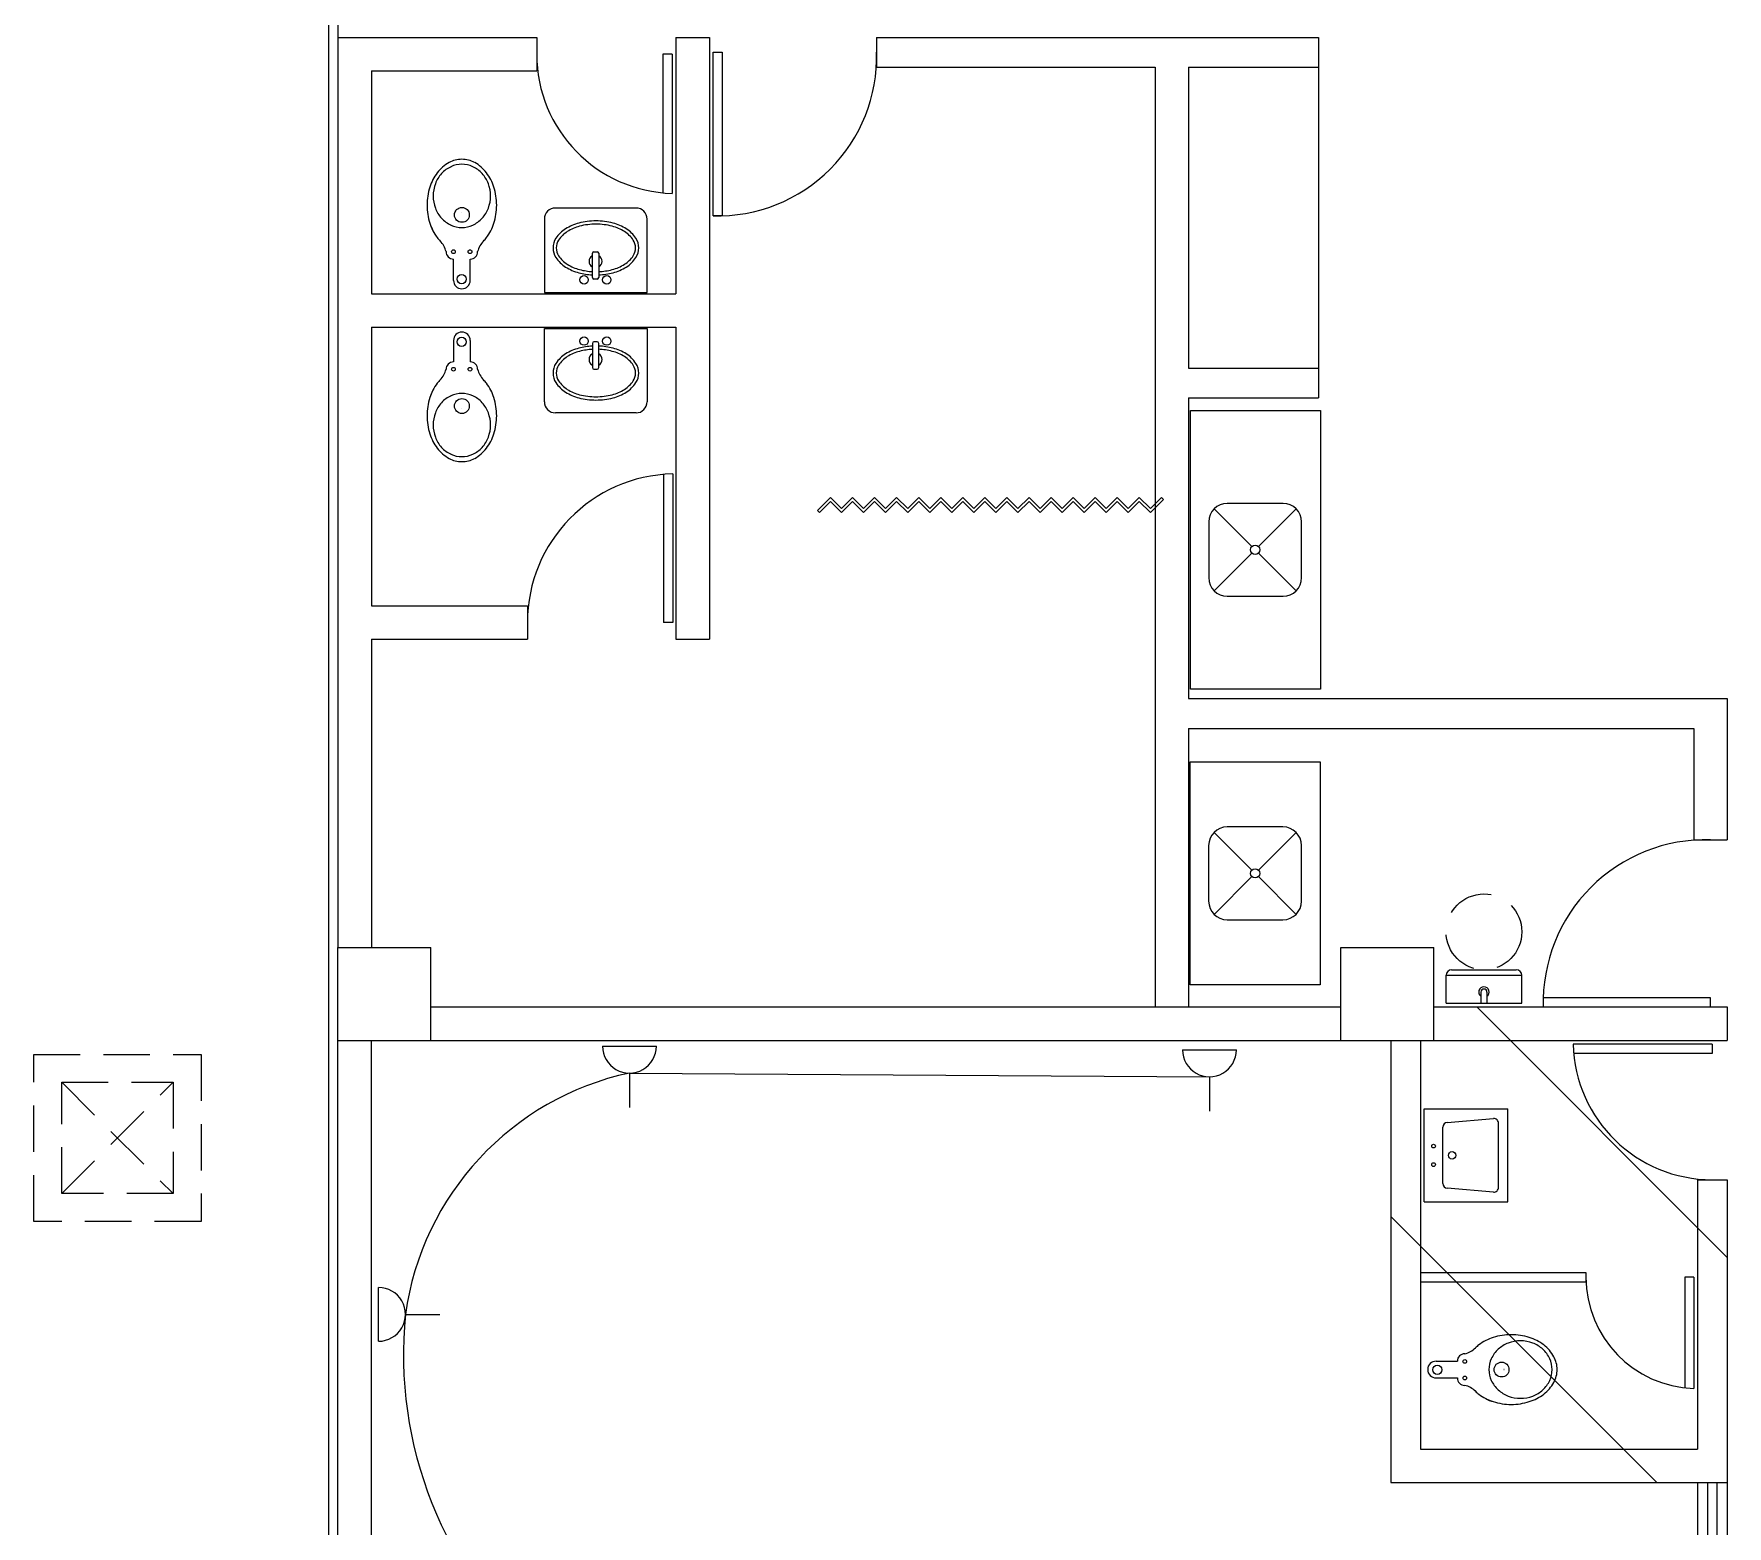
# Model space of a CAD drawing. Extents: x 0 to 130, y 0 to 88.
# Drawn here: x 79.88 to 89, y 35.23 to 43.27 of the extents above; entities that cross this region are included whole.
import ezdxf

# ---------------------------------------------------------------- set-up
doc = ezdxf.new("R2010")
doc.units = 0
doc.header["$MEASUREMENT"] = 0
doc.linetypes.add('HIDDEN', pattern=[0.375, 0.25, -0.125])
doc.layers.get('0').update_dxf_attribs({"color": 2, "linetype": 'CONTINUOUS'})
for name, color, linetype in [('AHURADO', 15, 'CONTINUOUS'), ('COL', 6, 'CONTINUOUS'), ('DOOR', 2, 'CONTINUOUS'), ('MUEBLES', 1, 'CONTINUOUS'), ('PROY', 1, 'HIDDEN'), ('PUERTAS', 2, 'CONTINUOUS'), ('SANITARIOS', 1, 'CONTINUOUS'), ('sockets', 2, 'CONTINUOUS'), ('WALLS', 5, 'CONTINUOUS'), ('wiring design', 2, 'CONTINUOUS')]:
    doc.layers.add(name, color=color, linetype=linetype)

msp = doc.modelspace()

# ---------------------------------------------------------------- linework, layer by layer
at = {"color": 253, "linetype": 'ByBlock'}
for p, q in [((82.8854, 41.9562), (82.8854, 42.0863)), ((82.8941, 42.095), (82.9107, 42.095)), ((82.9195, 42.0863), (82.9195, 41.9562)), ((82.9107, 41.9474), (82.8941, 41.9474)), ((82.8854, 41.6008), (82.8854, 41.4707)), ((82.9107, 41.6095), (82.8941, 41.6095)), ((82.9195, 41.4707), (82.9195, 41.6008)), ((82.8941, 41.4619), (82.9107, 41.4619))]:
    msp.add_line(p, q, dxfattribs=at)
at = {"color": 253, "linetype": 'HIDDEN'}
for p, q in [((79.8781, 36.8735), (79.8781, 37.7735)), ((79.8781, 37.7735), (80.7781, 37.7735)), ((80.7781, 37.7735), (80.7781, 36.8735)), ((80.0281, 37.0235), (80.6281, 37.6235)), ((80.0281, 37.6235), (80.6281, 37.0235)), ((80.0281, 37.0235), (80.0281, 37.6235)), ((80.0281, 37.6235), (80.6281, 37.6235)), ((80.6281, 37.6235), (80.6281, 37.0235)), ((80.6281, 37.0235), (80.0281, 37.0235)), ((80.7781, 36.8735), (79.8781, 36.8735))]:
    msp.add_line(p, q, dxfattribs=at)
at = {"color": 253, "linetype": 'ByBlock'}
for centre in [(82.8404, 41.9432), (82.9629, 41.9432), (82.8404, 41.6138), (82.9629, 41.6138)]:
    msp.add_circle(centre, 0.0227, dxfattribs=at)
for centre, start, end in [((82.8941, 42.0863), 90, 180), ((82.9107, 42.0863), 0, 90), ((82.8941, 41.9562), 180, 270), ((82.9107, 41.9562), 270, 0), ((82.8941, 41.6008), 90, 180), ((82.9107, 41.6008), 0, 90), ((82.8941, 41.4707), 180, 270), ((82.9107, 41.4707), 270, 0)]:
    msp.add_arc(centre, 0.00874, start, end, dxfattribs=at)
at = {"layer": 'AHURADO', "color": 253}
for p, q in [((88.9956, 36.6804), (87.6474, 38.0285)), ((88.6164, 35.4685), (87.1839, 36.901))]:
    msp.add_line(p, q, dxfattribs=at)
at = {"layer": 'COL', "color": 253}
for p, q in [((81.5156, 38.3485), (82.0156, 38.3485)), ((81.5156, 37.8485), (81.5156, 38.3485)), ((82.0156, 37.8485), (82.0156, 38.3485)), ((86.9156, 37.8485), (86.9156, 38.3485)), ((86.9156, 38.3485), (87.4156, 38.3485)), ((87.4156, 37.8485), (87.4156, 38.3485)), ((81.5156, 37.8485), (82.0156, 37.8485)), ((86.9156, 37.8485), (87.4156, 37.8485))]:
    msp.add_line(p, q, dxfattribs=at)
at = {"layer": 'DOOR', "color": 253}
for p, q in [((81.4656, 15.8435), (81.4656, 45.4985)), ((83.2656, 43.1585), (83.2656, 42.4118)), ((83.3156, 43.1585), (83.2656, 43.1585)), ((83.3156, 43.1585), (83.3156, 42.4087)), ((83.268, 40.8956), (83.268, 40.0985)), ((83.318, 40.8983), (83.318, 40.0985)), ((84.1673, 40.7715), (84.0973, 40.7015)), ((84.1673, 40.7715), (84.2267, 40.7121)), ((84.2861, 40.7715), (84.2267, 40.7121)), ((84.2861, 40.7715), (84.3455, 40.7121)), ((84.4049, 40.7715), (84.3455, 40.7121)), ((84.4049, 40.7715), (84.4643, 40.7121)), ((84.5237, 40.7715), (84.4643, 40.7121)), ((84.5237, 40.7715), (84.5831, 40.7121)), ((84.6425, 40.7715), (84.5831, 40.7121)), ((84.6425, 40.7715), (84.7019, 40.7121)), ((84.7613, 40.7715), (84.7019, 40.7121)), ((84.7613, 40.7715), (84.8207, 40.7121)), ((84.8801, 40.7715), (84.8207, 40.7121)), ((84.8801, 40.7715), (84.9395, 40.7121)), ((84.9989, 40.7715), (84.9395, 40.7121)), ((84.9989, 40.7715), (85.0583, 40.7121)), ((85.1177, 40.7715), (85.0583, 40.7121)), ((85.1177, 40.7715), (85.1771, 40.7121)), ((85.2365, 40.7715), (85.1771, 40.7121)), ((85.2365, 40.7715), (85.2959, 40.7121)), ((85.3553, 40.7715), (85.2959, 40.7121)), ((85.3553, 40.7715), (85.4147, 40.7121)), ((85.4741, 40.7715), (85.4147, 40.7121)), ((85.4741, 40.7715), (85.5335, 40.7121)), ((85.5929, 40.7715), (85.5335, 40.7121)), ((85.5929, 40.7715), (85.6523, 40.7121)), ((85.7117, 40.7715), (85.6523, 40.7121)), ((85.7117, 40.7715), (85.7711, 40.7121)), ((85.8305, 40.7715), (85.7711, 40.7121)), ((85.8305, 40.7715), (85.8899, 40.7121)), ((85.9493, 40.7715), (85.8899, 40.7121)), ((85.9599, 40.7609), (85.8899, 40.6909)), ((85.9493, 40.7715), (85.9599, 40.7609)), ((84.1079, 40.6909), (84.0973, 40.7015)), ((84.1673, 40.7503), (84.1079, 40.6909)), ((84.1673, 40.7503), (84.2267, 40.6909)), ((84.2861, 40.7503), (84.2267, 40.6909)), ((84.2861, 40.7503), (84.3455, 40.6909)), ((84.4049, 40.7503), (84.3455, 40.6909)), ((84.4049, 40.7503), (84.4643, 40.6909)), ((84.5237, 40.7503), (84.4643, 40.6909)), ((84.5237, 40.7503), (84.5831, 40.6909)), ((84.6425, 40.7503), (84.5831, 40.6909)), ((84.6425, 40.7503), (84.7019, 40.6909)), ((84.7613, 40.7503), (84.7019, 40.6909)), ((84.7613, 40.7503), (84.8207, 40.6909)), ((84.8801, 40.7503), (84.8207, 40.6909)), ((84.8801, 40.7503), (84.9395, 40.6909)), ((84.9989, 40.7503), (84.9395, 40.6909)), ((84.9989, 40.7503), (85.0583, 40.6909)), ((85.1177, 40.7503), (85.0583, 40.6909)), ((85.1177, 40.7503), (85.1771, 40.6909)), ((85.2365, 40.7503), (85.1771, 40.6909)), ((85.2365, 40.7503), (85.2959, 40.6909)), ((85.3553, 40.7503), (85.2959, 40.6909)), ((85.3553, 40.7503), (85.4147, 40.6909)), ((85.4741, 40.7503), (85.4147, 40.6909)), ((85.4741, 40.7503), (85.5335, 40.6909)), ((85.5929, 40.7503), (85.5335, 40.6909)), ((85.5929, 40.7503), (85.6523, 40.6909)), ((85.7117, 40.7503), (85.6523, 40.6909)), ((85.7117, 40.7503), (85.7711, 40.6909)), ((85.8305, 40.7503), (85.7711, 40.6909)), ((85.8305, 40.7503), (85.8899, 40.6909)), ((83.318, 40.0985), (83.268, 40.0985)), ((88.9156, 37.8285), (88.1658, 37.8285)), ((88.9156, 37.7785), (88.1688, 37.7785)), ((88.9156, 37.8285), (88.9156, 37.7785)), ((87.3439, 36.5985), (88.2356, 36.5985)), ((88.2356, 36.5985), (88.2356, 36.5485)), ((88.7672, 36.5735), (88.7672, 35.978)), ((88.8156, 36.5735), (88.7672, 36.5735)), ((88.8156, 36.5735), (88.8156, 35.9745)), ((87.3439, 36.5485), (88.2356, 36.5485)), ((88.8356, 35.4685), (88.8356, 34.6685)), ((88.8906, 35.4685), (88.8906, 34.6685)), ((88.9406, 35.4685), (88.9406, 34.6685)), ((88.9956, 35.4685), (88.9956, 34.6685))]:
    msp.add_line(p, q, dxfattribs=at)
for centre, radius, start, end in [((83.3356, 43.1585), 0.75, 180, 268.47193), ((83.3356, 40.0985), 0.8, 91.25847, 180), ((88.9156, 37.8485), 0.75, 181.52807, 270), ((88.8349, 36.5735), 0.5993, 180, 268.15143)]:
    msp.add_arc(centre, radius, start, end, dxfattribs=at)
at = {"layer": 'MUEBLES', "color": 253}
msp.add_line((86.7956, 43.0885), (86.7956, 41.4685), dxfattribs=at)
at = {"layer": 'PROY', "color": 253}
for p, q in [((81.4656, 26.5235), (81.4656, 47.5685)), ((81.5156, 47.5685), (81.5156, 43.2485))]:
    msp.add_line(p, q, dxfattribs=at)
at = {"layer": 'PUERTAS', "color": 253}
for p, q in [((83.5356, 42.2885), (83.5356, 43.1685)), ((83.5356, 43.1685), (83.5845, 43.1685)), ((83.5845, 43.1685), (83.5845, 42.2885)), ((83.5845, 42.2885), (83.5356, 42.2885)), ((88.9056, 38.0785), (88.0056, 38.0785)), ((88.0056, 38.0785), (88.0056, 38.0285)), ((88.0056, 38.0285), (88.9056, 38.0285)), ((88.9056, 38.0285), (88.9056, 38.0785))]:
    msp.add_line(p, q, dxfattribs=at)
for centre, radius, start, end in [((83.56, 43.144), 0.8559, 268.36342, 1.63658), ((88.8806, 38.0535), 0.8754, 88.36342, 181.63658)]:
    msp.add_arc(centre, radius, start, end, dxfattribs=at)
at = {"layer": 'SANITARIOS', "color": 253, "linetype": 'ByBlock'}
for p, q in [((83.1204, 42.3299), (82.6869, 42.3299)), ((82.6269, 42.2699), (82.6269, 41.8757)), ((83.1804, 41.8757), (83.1804, 42.2699)), ((82.6269, 41.8757), (83.1804, 41.8757)), ((82.6269, 41.6813), (83.1804, 41.6813)), ((82.6269, 41.2871), (82.6269, 41.6813)), ((83.1804, 41.6813), (83.1804, 41.2871)), ((83.1204, 41.2271), (82.6869, 41.2271))]:
    msp.add_line(p, q, dxfattribs=at)
at = {"layer": 'SANITARIOS', "color": 253}
for p, q in [((82.1376, 41.9403), (82.1376, 42.0553)), ((82.2276, 41.9403), (82.2276, 42.0553)), ((82.1376, 41.6167), (82.1376, 41.5017)), ((82.2276, 41.6167), (82.2276, 41.5017)), ((86.1056, 41.2401), (86.8056, 41.2401)), ((86.1056, 39.7401), (86.1056, 41.2401)), ((86.8056, 41.2401), (86.8056, 39.7401)), ((86.2333, 40.7108), (86.4364, 40.5078)), ((86.6041, 40.7401), (86.3041, 40.7401)), ((86.6748, 40.7108), (86.4717, 40.5078)), ((86.2041, 40.6401), (86.2041, 40.3401)), ((86.7041, 40.3401), (86.7041, 40.6401)), ((86.4364, 40.4724), (86.2333, 40.2694)), ((86.4717, 40.4724), (86.6748, 40.2694)), ((86.3041, 40.2401), (86.6041, 40.2401)), ((86.8056, 39.7401), (86.1056, 39.7401)), ((86.1037, 39.348), (86.8037, 39.348)), ((86.1037, 38.148), (86.1037, 39.348)), ((86.8037, 39.348), (86.8037, 38.148)), ((86.233, 38.9688), (86.436, 38.7657)), ((86.6037, 38.998), (86.3037, 38.998)), ((86.6744, 38.9688), (86.4714, 38.7657)), ((86.2037, 38.898), (86.2037, 38.598)), ((86.7037, 38.598), (86.7037, 38.898)), ((86.436, 38.7304), (86.233, 38.5273)), ((86.4714, 38.7304), (86.6744, 38.5273)), ((86.3037, 38.498), (86.6037, 38.498)), ((87.5121, 38.229), (87.8601, 38.229)), ((86.8037, 38.148), (86.1037, 38.148)), ((87.4821, 38.199), (87.8901, 38.199)), ((87.4821, 38.049), (87.4821, 38.199)), ((87.8901, 38.049), (87.8901, 38.199)), ((87.4821, 38.049), (87.8901, 38.049)), ((87.6698, 38.109), (87.6698, 38.049)), ((87.7023, 38.109), (87.7023, 38.049)), ((87.3646, 36.9798), (87.3646, 37.4798)), ((87.3646, 37.4798), (87.8146, 37.4798)), ((87.8146, 36.9798), (87.8146, 37.4798)), ((87.4646, 37.0778), (87.4646, 37.3818)), ((87.4875, 37.4067), (87.7375, 37.4276)), ((87.7646, 37.057), (87.7646, 37.4027)), ((87.7375, 37.0321), (87.4875, 37.0529)), ((87.3646, 36.9798), (87.8146, 36.9798)), ((87.4281, 36.1214), (87.5431, 36.1214)), ((87.4281, 36.0314), (87.5431, 36.0314))]:
    msp.add_line(p, q, dxfattribs=at)
for centre, radius in [((82.1826, 42.2931), 0.04), ((82.1826, 42.3058), 0.000426), ((82.1371, 42.0949), 0.01), ((82.2264, 42.0949), 0.01), ((82.1817, 41.9474), 0.025), ((82.1817, 41.6096), 0.025), ((82.1371, 41.4621), 0.01), ((82.2264, 41.4621), 0.01), ((82.1826, 41.2638), 0.04), ((82.1826, 41.2511), 0.000426), ((86.4541, 40.4901), 0.025), ((86.4537, 38.748), 0.025), ((87.4146, 37.2798), 0.01), ((87.5146, 37.2298), 0.02), ((87.4146, 37.1798), 0.01), ((87.5827, 36.1201), 0.01), ((87.781, 36.0764), 0.04), ((87.4352, 36.0755), 0.025), ((87.5827, 36.0309), 0.01), ((87.7937, 36.0764), 0.000426)]:
    msp.add_circle(centre, radius, dxfattribs=at)
at = {"layer": 'SANITARIOS', "color": 253, "linetype": 'HIDDEN'}
msp.add_circle((87.6861, 38.433), 0.204, dxfattribs=at)
at = {"layer": 'SANITARIOS', "color": 253}
for centre, radius, start, end in [((82.1826, 42.4486), 0.1438, 90, 118.63384), ((82.1826, 42.4486), 0.1438, 61.36616, 90), ((82.2525, 42.3664), 0.2541, 142.81405, 162.55492), ((82.1989, 42.4011), 0.1699, 137.69681, 159.34619), ((82.2098, 42.3988), 0.2005, 118.63384, 142.81405), ((82.189, 42.4101), 0.1565, 114.47331, 137.69681), ((82.1826, 42.4241), 0.1412, 90, 114.47331), ((82.1826, 42.4241), 0.1412, 65.52669, 90), ((82.1763, 42.4101), 0.1565, 42.30319, 65.52669), ((82.1555, 42.3988), 0.2005, 37.18595, 61.36616), ((82.1664, 42.4011), 0.1699, 20.65381, 42.30319), ((82.1127, 42.3664), 0.2541, 17.44508, 37.18595), ((82.3198, 42.3453), 0.3247, 162.55492, 180), ((82.2144, 42.3953), 0.1865, 159.34619, 180), ((82.1508, 42.3953), 0.1865, 360, 20.65381), ((82.0454, 42.3453), 0.3247, 360, 17.44508), ((82.3198, 42.3453), 0.3247, 180, 197.44508), ((82.3198, 42.3453), 0.3247, 180, 197.44508), ((82.2144, 42.3953), 0.1865, 180, 200.65381), ((82.1989, 42.3894), 0.1699, 200.65381, 222.30319), ((82.1664, 42.3894), 0.1699, 317.69681, 339.34619), ((82.1508, 42.3953), 0.1865, 339.34619, 360), ((82.0454, 42.3453), 0.3247, 342.55492, 360), ((82.2525, 42.3241), 0.2541, 197.44508, 217.18595), ((82.2525, 42.3241), 0.2541, 197.44508, 206.52664), ((82.189, 42.3804), 0.1565, 222.30319, 245.52669), ((82.1826, 42.3664), 0.1412, 245.52669, 270), ((82.1826, 42.3664), 0.1412, 270, 294.47331), ((82.1763, 42.3804), 0.1565, 294.47331, 317.69681), ((82.1127, 42.3241), 0.2541, 322.81405, 342.55492), ((82.2098, 42.2917), 0.2005, 217.18595, 224.16772), ((81.9753, 42.0642), 0.1262, 14.26439, 44.13559), ((82.2098, 42.2917), 0.2005, 224.57546, 225.14306), ((82.39, 42.0642), 0.1262, 135.86441, 165.73561), ((82.1555, 42.2917), 0.2005, 315.86441, 322.81405), ((82.1376, 42.0953), 0.04, 180, 270), ((82.1376, 42.0953), 0.04, 180, 270), ((82.2276, 42.0953), 0.04, 270, 0), ((82.1826, 41.9403), 0.045, 180, 0), ((82.1826, 41.6167), 0.045, 0, 180), ((82.1376, 41.4617), 0.04, 90, 180), ((82.1376, 41.4617), 0.04, 90, 180), ((82.2276, 41.4617), 0.04, 0, 90), ((82.2098, 41.2653), 0.2005, 135.83228, 142.81405), ((81.9753, 41.4928), 0.1262, 315.86441, 345.73561), ((82.2098, 41.2653), 0.2005, 134.85694, 135.42454), ((82.39, 41.4928), 0.1262, 194.26439, 224.13559), ((82.1555, 41.2653), 0.2005, 37.18595, 44.13559), ((82.3198, 41.2117), 0.3247, 162.55492, 180), ((82.3198, 41.2117), 0.3247, 162.55492, 180), ((82.2525, 41.2329), 0.2541, 142.81405, 162.55492), ((82.2525, 41.2329), 0.2541, 153.47336, 162.55492), ((82.189, 41.1766), 0.1565, 114.47331, 137.69681), ((82.1826, 41.1905), 0.1412, 90, 114.47331), ((82.1826, 41.1905), 0.1412, 65.52669, 90), ((82.1763, 41.1766), 0.1565, 42.30319, 65.52669), ((82.1127, 41.2329), 0.2541, 17.44508, 37.18595), ((82.0454, 41.2117), 0.3247, 0, 17.44508), ((82.3198, 41.2117), 0.3247, 180, 197.44508), ((82.2144, 41.1617), 0.1865, 159.34619, 180), ((82.1989, 41.1675), 0.1699, 137.69681, 159.34619), ((82.1664, 41.1675), 0.1699, 20.65381, 42.30319), ((82.1508, 41.1617), 0.1865, 0, 20.65381), ((82.0454, 41.2117), 0.3247, 342.55492, 0), ((82.2144, 41.1617), 0.1865, 180, 200.65381), ((82.1508, 41.1617), 0.1865, 339.34619, 0), ((82.2525, 41.1905), 0.2541, 197.44508, 217.18595), ((82.1989, 41.1558), 0.1699, 200.65381, 222.30319), ((82.2098, 41.1581), 0.2005, 217.18595, 241.36616), ((82.189, 41.1468), 0.1565, 222.30319, 245.52669), ((82.1763, 41.1468), 0.1565, 294.47331, 317.69681), ((82.1555, 41.1581), 0.2005, 298.63384, 322.81405), ((82.1664, 41.1558), 0.1699, 317.69681, 339.34619), ((82.1127, 41.1905), 0.2541, 322.81405, 342.55492), ((82.1826, 41.1084), 0.1438, 241.36616, 270), ((82.1826, 41.1328), 0.1412, 245.52669, 270), ((82.1826, 41.1328), 0.1412, 270, 294.47331), ((82.1826, 41.1084), 0.1438, 270, 298.63384), ((86.3041, 40.6401), 0.1, 90, 180), ((86.6041, 40.6401), 0.1, 0, 90), ((86.3041, 40.3401), 0.1, 180, 270), ((86.6041, 40.3401), 0.1, 270, 0), ((86.3037, 38.898), 0.1, 90, 180), ((86.6037, 38.898), 0.1, 0, 90), ((86.3037, 38.598), 0.1, 180, 270), ((86.6037, 38.598), 0.1, 270, 0), ((87.5121, 38.199), 0.03, 90, 180), ((87.8601, 38.199), 0.03, 360, 90), ((87.6861, 38.109), 0.0282, 305.10262, 234.89738), ((87.6861, 38.109), 0.0162, 0, 180), ((87.4896, 37.3818), 0.025, 94.76364, 180), ((87.7396, 37.4027), 0.025, 0, 94.76364), ((87.4896, 37.0778), 0.025, 180, 265.23636), ((87.7396, 37.057), 0.025, 265.23636, 0), ((87.7795, 36.0493), 0.2005, 127.18595, 134.13559), ((87.812, 36.0065), 0.2541, 107.44508, 127.18595), ((87.8331, 35.9392), 0.3247, 90, 107.44508), ((87.8773, 36.0601), 0.1699, 110.65381, 132.30319), ((87.8831, 36.0446), 0.1865, 90, 110.65381), ((87.8331, 35.9392), 0.3247, 72.55492, 90), ((87.8831, 36.0446), 0.1865, 69.34619, 90), ((87.8543, 36.0065), 0.2541, 52.81405, 72.55492), ((87.889, 36.0601), 0.1699, 47.69681, 69.34619), ((87.8867, 36.0493), 0.2005, 28.63384, 52.81405), ((87.4281, 36.0764), 0.045, 90, 270), ((87.5831, 36.1214), 0.04, 90, 180), ((87.552, 36.2838), 0.1262, 284.26439, 314.13559), ((87.8543, 36.0764), 0.1412, 155.52669, 180), ((87.8682, 36.0701), 0.1565, 132.30319, 155.52669), ((87.898, 36.0701), 0.1565, 24.47331, 47.69681), ((87.912, 36.0764), 0.1412, 0, 24.47331), ((87.9364, 36.0764), 0.1438, 0, 28.63384), ((87.5831, 36.0314), 0.04, 180, 270), ((87.5831, 36.0314), 0.04, 180, 270), ((87.8543, 36.0764), 0.1412, 180, 204.47331), ((87.8682, 36.0828), 0.1565, 204.47331, 227.69681), ((87.898, 36.0828), 0.1565, 312.30319, 335.52669), ((87.912, 36.0764), 0.1412, 335.52669, 0), ((87.9364, 36.0764), 0.1438, 331.36616, 0), ((87.552, 35.8691), 0.1262, 45.86441, 75.73561), ((87.7795, 36.1036), 0.2005, 224.85694, 225.42454), ((87.7795, 36.1036), 0.2005, 225.83228, 232.81405), ((87.812, 36.1463), 0.2541, 232.81405, 252.55492), ((87.8773, 36.0927), 0.1699, 227.69681, 249.34619), ((87.8831, 36.1082), 0.1865, 249.34619, 270), ((87.8831, 36.1082), 0.1865, 270, 290.65381), ((87.8543, 36.1463), 0.2541, 287.44508, 307.18595), ((87.889, 36.0927), 0.1699, 290.65381, 312.30319), ((87.8867, 36.1036), 0.2005, 307.18595, 331.36616), ((87.812, 36.1463), 0.2541, 243.47336, 252.55492), ((87.8331, 36.2136), 0.3247, 252.55492, 270), ((87.8331, 36.2136), 0.3247, 252.55492, 270), ((87.8331, 36.2136), 0.3247, 270, 287.44508)]:
    msp.add_arc(centre, radius, start, end, dxfattribs=at)
at = {"layer": 'SANITARIOS', "color": 253, "linetype": 'ByBlock'}
for centre, radius, start, end in [((82.6869, 42.2699), 0.06, 90, 180), ((83.1204, 42.2699), 0.06, 0, 90), ((82.833, 42.0722), 0.1724, 122.20548, 146.67026), ((82.8762, 42.0037), 0.2533, 104.62248, 122.20548), ((82.8762, 42.0037), 0.2358, 104.62248, 122.20548), ((82.9045, 41.8953), 0.3654, 90, 104.62248), ((82.9045, 41.8953), 0.3479, 90, 104.62248), ((82.9045, 41.8953), 0.3654, 75.37752, 90), ((82.9045, 41.8953), 0.3479, 75.37752, 90), ((82.9327, 42.0037), 0.2358, 57.79452, 75.37752), ((82.9327, 42.0037), 0.2533, 57.79452, 75.37752), ((82.9759, 42.0722), 0.1724, 33.32974, 57.79452), ((82.7676, 42.1152), 0.0941, 146.67026, 180), ((82.7676, 42.1152), 0.0766, 146.67026, 180), ((82.833, 42.0722), 0.1549, 122.20548, 146.67026), ((82.9759, 42.0722), 0.1549, 33.32974, 57.79452), ((83.0413, 42.1152), 0.0766, 360, 33.32974), ((83.0413, 42.1152), 0.0941, 0, 33.32974), ((82.7676, 42.1152), 0.0941, 180, 213.32974), ((82.833, 42.1582), 0.1724, 213.32974, 237.79452), ((82.7676, 42.1152), 0.0766, 180, 213.32974), ((82.833, 42.1582), 0.1549, 213.32974, 237.79452), ((82.9024, 42.0429), 0.035, 119.1764, 240.8236), ((82.9024, 42.0429), 0.035, 299.1764, 60.8236), ((82.9759, 42.1582), 0.1549, 302.20548, 326.67026), ((82.9759, 42.1582), 0.1724, 302.20548, 326.67026), ((83.0413, 42.1152), 0.0766, 326.67026, 0), ((83.0413, 42.1152), 0.0941, 326.67026, 360), ((82.8762, 42.2267), 0.2533, 237.79452, 255.37752), ((82.8762, 42.2267), 0.2358, 237.79452, 255.37752), ((82.9045, 42.3352), 0.3654, 255.37752, 267.00567), ((82.9045, 42.3352), 0.3479, 255.37752, 267.00567), ((82.9045, 42.3352), 0.3479, 272.35442, 284.62248), ((82.9045, 42.3352), 0.3654, 272.35442, 284.62248), ((82.9327, 42.2267), 0.2358, 284.62248, 302.20548), ((82.9327, 42.2267), 0.2533, 284.62248, 302.20548), ((82.9045, 41.2218), 0.3654, 92.99433, 104.62248), ((82.9045, 41.2218), 0.3654, 75.37752, 87.64558), ((82.7676, 41.4417), 0.0941, 146.67026, 180), ((82.833, 41.3987), 0.1724, 122.20548, 146.67026), ((82.833, 41.3987), 0.1549, 122.20548, 146.67026), ((82.8762, 41.3303), 0.2533, 104.62248, 122.20548), ((82.8762, 41.3303), 0.2358, 104.62248, 122.20548), ((82.9045, 41.2218), 0.3479, 92.99433, 104.62248), ((82.9024, 41.5141), 0.035, 119.1764, 240.8236), ((82.9045, 41.2218), 0.3479, 75.37752, 87.64558), ((82.9024, 41.5141), 0.035, 299.1764, 60.8236), ((82.9327, 41.3303), 0.2358, 57.79452, 75.37752), ((82.9327, 41.3303), 0.2533, 57.79452, 75.37752), ((82.9759, 41.3987), 0.1549, 33.32974, 57.79452), ((82.9759, 41.3987), 0.1724, 33.32974, 57.79452), ((83.0413, 41.4417), 0.0941, 0, 33.32974), ((82.7676, 41.4417), 0.0941, 180, 213.32974), ((82.7676, 41.4417), 0.0766, 146.67026, 180), ((82.7676, 41.4417), 0.0766, 180, 213.32974), ((82.833, 41.4848), 0.1549, 213.32974, 237.79452), ((82.9759, 41.4848), 0.1549, 302.20548, 326.67026), ((83.0413, 41.4417), 0.0766, 360, 33.32974), ((83.0413, 41.4417), 0.0766, 326.67026, 0), ((83.0413, 41.4417), 0.0941, 326.67026, 360), ((82.833, 41.4848), 0.1724, 213.32974, 237.79452), ((82.8762, 41.5532), 0.2533, 237.79452, 255.37752), ((82.8762, 41.5532), 0.2358, 237.79452, 255.37752), ((82.9045, 41.6617), 0.3654, 255.37752, 270), ((82.9045, 41.6617), 0.3479, 255.37752, 270), ((82.9045, 41.6617), 0.3479, 270, 284.62248), ((82.9045, 41.6617), 0.3654, 270, 284.62248), ((82.9327, 41.5532), 0.2358, 284.62248, 302.20548), ((82.9327, 41.5532), 0.2533, 284.62248, 302.20548), ((82.9759, 41.4848), 0.1724, 302.20548, 326.67026), ((82.6869, 41.2871), 0.06, 180, 270), ((83.1204, 41.2871), 0.06, 270, 360)]:
    msp.add_arc(centre, radius, start, end, dxfattribs=at)
at = {"layer": 'sockets', "color": 3}
for p, q in [((82.94, 37.8178), (83.2298, 37.8178)), ((86.0631, 37.7975), (86.353, 37.7975)), ((83.0849, 37.6728), (83.0849, 37.4878)), ((86.208, 37.6526), (86.2081, 37.4675)), ((81.7339, 36.2288), (81.7339, 36.5187)), ((81.8789, 36.3737), (82.064, 36.3737))]:
    msp.add_line(p, q, dxfattribs=at)
for centre, start, end in [((83.0849, 37.8177), 179.98726, 0.01274), ((86.2081, 37.7975), 179.98726, 0.01274), ((81.734, 36.3737), 269.98726, 90.01274)]:
    msp.add_arc(centre, 0.1449, start, end, dxfattribs=at)
at = {"layer": 'WALLS', "color": 253}
for p, q in [((81.5156, 43.2485), (81.5156, 38.3485)), ((81.5156, 43.2485), (82.5856, 43.2485)), ((82.5856, 43.2485), (82.5856, 43.0685)), ((83.3356, 43.2485), (83.3356, 41.8685)), ((83.3356, 43.2485), (83.5156, 43.2485)), ((83.5156, 43.2485), (83.5156, 40.0085)), ((84.4156, 43.2485), (84.4156, 43.0885)), ((84.4156, 43.2485), (86.7956, 43.2485)), ((86.7956, 43.2485), (86.7956, 43.0885)), ((81.6956, 43.0685), (81.6956, 41.8685)), ((81.6956, 43.0685), (82.5856, 43.0685)), ((84.4156, 43.0885), (85.9156, 43.0885)), ((85.9156, 43.0885), (85.9156, 40.7885)), ((86.0956, 43.0885), (86.0956, 41.4685)), ((86.0956, 43.0885), (86.7956, 43.0885)), ((81.6956, 41.8685), (83.3356, 41.8685)), ((81.6956, 41.6885), (83.3356, 41.6885)), ((81.6956, 41.6885), (81.6956, 40.1885)), ((83.3356, 41.6885), (83.3356, 40.0085)), ((86.0956, 41.4685), (86.7956, 41.4685)), ((86.7956, 41.4685), (86.7956, 41.3085)), ((86.0956, 41.3085), (86.0956, 40.7885)), ((86.0956, 41.3085), (86.7956, 41.3085)), ((85.9156, 40.7885), (85.9156, 38.0285)), ((86.0956, 40.7885), (86.0956, 39.6885)), ((81.6956, 40.1885), (82.5356, 40.1885)), ((82.5356, 40.1885), (82.5356, 40.0085)), ((81.6956, 40.0085), (81.6956, 38.3485)), ((81.6956, 40.0085), (82.5356, 40.0085)), ((83.3356, 40.0085), (83.5156, 40.0085)), ((86.0956, 39.6885), (88.9956, 39.6885)), ((88.9956, 39.6885), (88.9956, 38.9285)), ((86.0956, 39.5285), (86.0956, 38.0285)), ((86.0956, 39.5285), (88.8156, 39.5285)), ((88.8156, 39.5285), (88.8156, 38.9285)), ((88.8156, 38.9285), (88.9956, 38.9285)), ((82.0156, 38.0285), (86.9156, 38.0285)), ((87.4156, 38.0285), (88.9956, 38.0285)), ((88.9956, 38.0285), (88.9956, 37.8485)), ((81.5156, 31.1485), (81.5156, 37.8485)), ((81.6956, 33.8685), (81.6956, 37.8485)), ((82.0156, 37.8485), (86.9156, 37.8485)), ((87.1839, 37.8485), (87.1839, 35.4685)), ((87.3439, 37.8485), (87.3439, 35.6485)), ((87.4156, 37.8485), (88.9956, 37.8485)), ((88.8356, 37.0985), (88.9956, 37.0985)), ((88.8356, 37.0985), (88.8356, 35.6485)), ((88.9956, 37.0985), (88.9956, 35.4685)), ((87.3439, 35.6485), (88.8356, 35.6485)), ((87.1839, 35.4685), (88.9956, 35.4685))]:
    msp.add_line(p, q, dxfattribs=at)
at = {"layer": 'wiring design', "color": 2}
msp.add_line((83.0849, 37.6728), (86.208, 37.6526), dxfattribs=at)
for centre, radius, start, end in [((83.4099, 36.1618), 1.5456, 102.13798, 172.11963), ((84.0266, 36.1564), 2.1587, 174.22192, 284.18496)]:
    msp.add_arc(centre, radius, start, end, dxfattribs=at)

doc.saveas('drawing.dxf')
